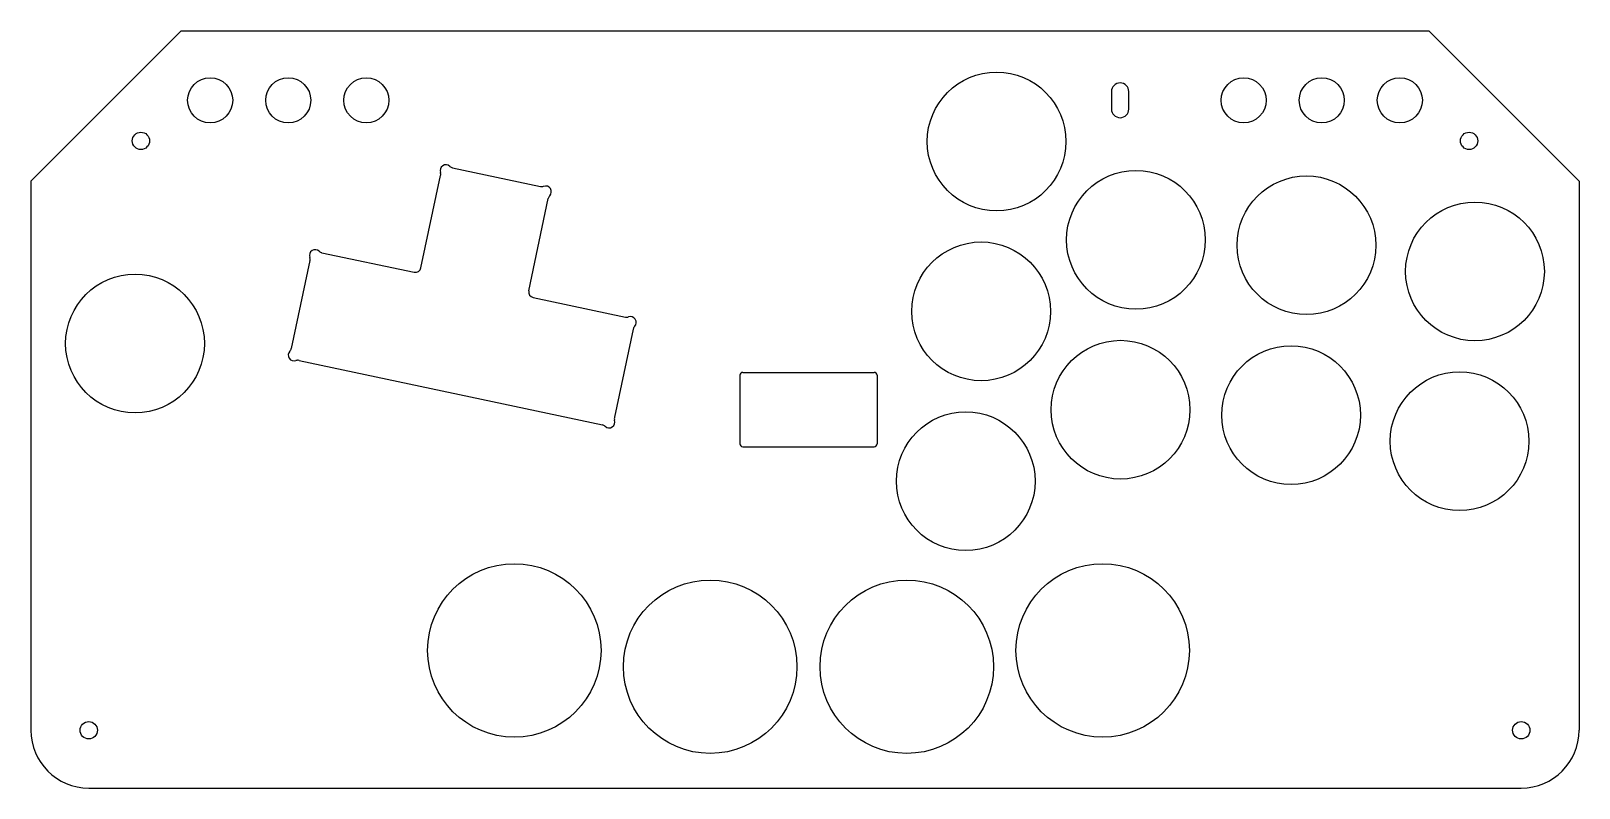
# Model space of a CAD drawing. Header units: millimetres. Extents: x 6 to 274, y 5 to 136.
import ezdxf

# ---------------------------------------------------------------- set-up
doc = ezdxf.new("R2010")
doc.units = ezdxf.units.MM

msp = doc.modelspace()

# ---------------------------------------------------------------- linework, layer by layer
at = {"color": 7, "linetype": 'Continuous', "lineweight": 25}
for p, q in [((6.41, 110.24), (32.41, 136.24)), ((32.41, 136.24), (248.17, 136.24)), ((248.17, 136.24), (274.17, 110.24)), ((193.3, 125.74), (193.3, 122.74)), ((196.3, 122.74), (196.3, 125.74)), ((79.33, 112.56), (94.55, 109.33)), ((6.41, 110.24), (6.41, 15.29)), ((73.87, 95.27), (77.26, 111.22)), ((274.17, 110.24), (274.17, 15.29)), ((92.5, 91.31), (95.89, 107.25)), ((54.67, 96.54), (51.43, 81.33)), ((56.74, 97.89), (72.68, 94.5)), ((93.27, 90.12), (109.22, 86.73)), ((110.57, 84.66), (107.33, 69.45)), ((52.78, 79.26), (105.26, 68.1)), ((129.02, 76.69), (129.02, 64.83)), ((129.52, 77.19), (152.26, 77.19)), ((152.76, 76.69), (152.76, 64.83)), ((129.52, 64.33), (152.26, 64.33)), ((16.41, 5.29), (264.17, 5.29))]:
    msp.add_line(p, q, dxfattribs=at)
for centre, radius in [((173.43, 117.12), 12), ((37.41, 124.24), 3.9), ((50.91, 124.24), 3.9), ((64.41, 124.24), 3.9), ((216.17, 124.24), 3.9), ((229.67, 124.24), 3.9), ((243.17, 124.24), 3.9), ((25.42, 117.23), 1.5), ((255.16, 117.23), 1.5), ((197.53, 100.11), 12), ((227.02, 99.17), 12), ((256.17, 94.65), 12), ((170.75, 87.74), 12), ((24.41, 82.18), 12), ((194.87, 70.73), 12), ((224.36, 69.79), 12), ((253.51, 65.27), 12), ((168.09, 58.36), 12), ((90.01, 29.09), 15), ((191.77, 29.09), 15), ((123.89, 26.27), 15), ((157.89, 26.27), 15), ((16.41, 15.29), 1.5), ((264.17, 15.29), 1.5)]:
    msp.add_circle(centre, radius, dxfattribs=at)
for centre, radius, start, end in [((194.8, 125.74), 1.5, 360, 180), ((194.8, 122.74), 1.5, 180, 0), ((78.17, 112.09), 1, 46.6003, 199.3997), ((79.54, 113.54), 1, 226.6003, 258), ((76.28, 111.42), 1, 348, 19.3997), ((94.75, 110.31), 1, 258, 289.3997), ((95.42, 108.42), 1, 316.6003, 109.3997), ((96.87, 107.05), 1, 136.6003, 168), ((55.57, 97.41), 1, 46.6003, 199.3997), ((53.69, 96.75), 1, 348, 19.3997), ((56.95, 98.87), 1, 226.6003, 258), ((72.89, 95.48), 1, 258, 348), ((93.48, 91.1), 1, 168, 258), ((109.43, 87.71), 1, 258, 289.3997), ((110.09, 85.83), 1, 316.6003, 109.3997), ((111.54, 84.45), 1, 136.6003, 168), ((51.91, 80.16), 1, 136.6003, 289.3997), ((50.45, 81.54), 1, 316.6003, 348), ((52.57, 78.28), 1, 78, 109.3997), ((129.52, 76.69), 0.5, 90, 180), ((152.26, 76.69), 0.5, 0, 90), ((105.05, 67.12), 1, 46.6003, 78), ((106.42, 68.58), 1, 226.6003, 19.3997), ((108.31, 69.24), 1, 168, 199.3997), ((129.52, 64.83), 0.5, 180, 270), ((152.26, 64.83), 0.5, 270, 0), ((16.41, 15.29), 10, 180, 270), ((264.17, 15.29), 10, 270, 0)]:
    msp.add_arc(centre, radius, start, end, dxfattribs=at)

doc.saveas('drawing.dxf')
